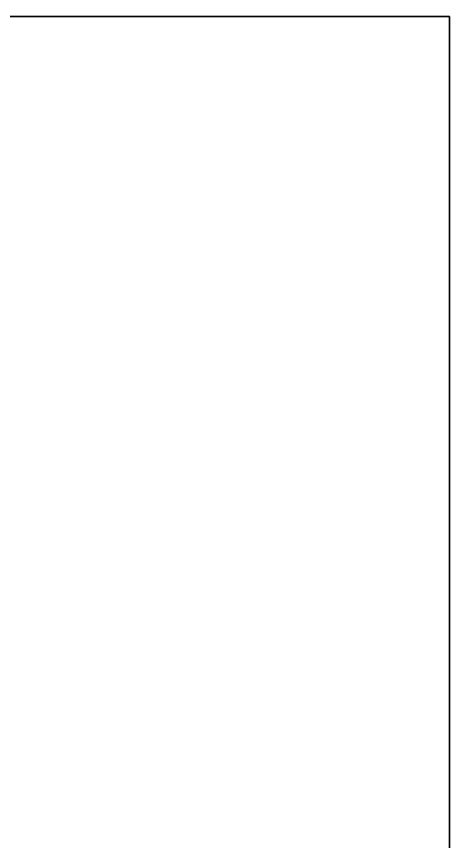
# Model space of a CAD drawing. Header units: inches. Extents: x 5 to 589, y -420 to -5.
# Drawn here: x 517.3 to 589, y -141.6 to -5 of the extents above; entities that cross this region are included whole.
import ezdxf

# ---------------------------------------------------------------- set-up
doc = ezdxf.new("R2010")
doc.units = ezdxf.units.IN
doc.header["$MEASUREMENT"] = 0

msp = doc.modelspace()

# ---------------------------------------------------------------- linework, layer by layer
at = {"color": 18, "true_color": 0x000000}
for p, q in [((5, -5), (589, -5)), ((589, -5), (20, -5)), ((589, -5), (589, -415)), ((589, -415), (589, -5))]:
    msp.add_line(p, q, dxfattribs=at)
at = {"color": 7, "true_color": 0xffffff}
for p, q in [((589, -5), (20, -5)), ((589, -415), (589, -5))]:
    msp.add_line(p, q, dxfattribs=at)

doc.saveas('drawing.dxf')
